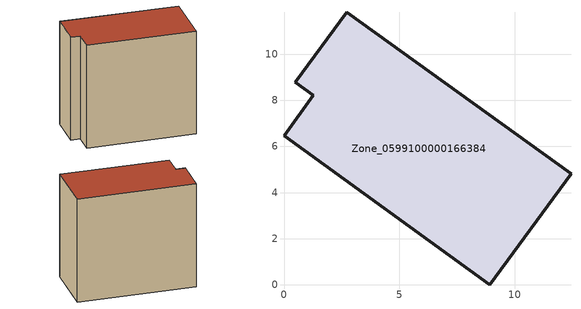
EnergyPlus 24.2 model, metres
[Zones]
Zone_0599100000166384
 floor ground (C_G): 2.72,11.82 12.44,4.82 8.93,0 0,6.47 1.27,8.21 0.49,8.78 z0
 wall outside (C_F): 8.93,0 12.44,4.82 2.72,11.82 0.49,8.78 1.27,8.21 0,6.47 8.93,0 z0:10.92
 roof outside (C_R): 12.44,4.82 2.72,11.82 0.49,8.78 1.27,8.21 0,6.47 8.93,0 z10.92
[BUILDING]
Pand.0599100000166384: North Axis=0; Terrain=City; Loads Convergence Tolerance Value=0.04; Temperature Convergence Tolerance Value=0.4; Solar Distribution=FullExterior; Maximum Number of Warmup Days=25; Minimum Number of Warmup Days=1
[Site:Location]
Rotterdam.The.Hague.AP_ZH_NLD Design_Conditions: Latitude=51.96; Longitude=4.45; Time Zone=1; Elevation=-4.5
[SITE:GROUNDTEMPERATURE:BUILDINGSURFACE]
18, 18, 18, 18, 18, 18, 18, 18, 18, 18, 18, 18
[MATERIAL] Thermal Absorptance=0.9; Solar Absorptance=0.7; Visible Absorptance=0.7
Name | Roughness | Thickness | Conductivity | Density | Specific Heat
G.TI.1946 | MediumSmooth | 0.15 | 1 | 540 | 1210
F.TI.1946 | Rough | 0.3 | 0.857143 | 1920 | 840
R.TI.1946 | MediumRough | 0.2 | 0.1 | 1500 | 1000
[CONSTRUCTION]
C_G: G.TI.1946
C_F: F.TI.1946
C_R: R.TI.1946
[ZONE]
Zone_0599100000166384: Type=1; Multiplier=1; Ceiling Height=Autocalculate; Volume=Autocalculate; Floor Area=autocalculate; Part of Total Floor Area=Yes
[ZONEINFILTRATION:DESIGNFLOWRATE]
Infil_Zone_0599100000166384: Zone or ZoneList or Space or SpaceList=Zone_0599100000166384; Schedule=AlwaysOn; Design Flow Rate Calculation Method=Flow/Area; Flow Rate per Floor Area=0.003; Constant Term Coefficient=1; Temperature Term Coefficient=0; Velocity Term Coefficient=0; Velocity Squared Term Coefficient=0
[HVACTEMPLATE:ZONE:IDEALLOADSAIRSYSTEM]
Zone_0599100000166384: Maximum Heating Supply Air Temperature=50; Minimum Cooling Supply Air Temperature=13; Maximum Heating Supply Air Humidity Ratio=0.0156; Minimum Cooling Supply Air Humidity Ratio=0.0077; Heating Limit=NoLimit; Cooling Limit=NoLimit; Dehumidification Control Type=ConstantSensibleHeatRatio; Cooling Sensible Heat Ratio=0.7; Dehumidification Setpoint=60; Humidification Control Type=None; Humidification Setpoint=30; Outdoor Air Method=None; Outdoor Air Flow Rate per Person=0.00944; Outdoor Air Flow Rate per Zone Floor Area=0; Outdoor Air Flow Rate per Zone=0; Demand Controlled Ventilation Type=None; Outdoor Air Economizer Type=NoEconomizer; Heat Recovery Type=None; Sensible Heat Recovery Effectiveness=0.7; Latent Heat Recovery Effectiveness=0.65
[ZONECONTROL:THERMOSTAT]
ThermostatControl_Zone_0599100000166384: Zone or ZoneList=Zone_0599100000166384; Control Type Schedule=DualSetpointControlType; Control 1=Thermostat_Zone_0599100000166384; Temperature Difference Between Cutout And Setpoint=0
[THERMOSTATSETPOINT:DUALSETPOINT]
Thermostat_Zone_0599100000166384: Heating Setpoint Temperature Schedule=HeatingSetpoint_Zone_0599100000166384; Cooling Setpoint Temperature Schedule=CoolingSetpoint_Zone_0599100000166384
[SCHEDULE:COMPACT]
HeatingSetpoint_Zone_0599100000166384: Through: 12/31, For: AllDays, Until: 24:00, 21
CoolingSetpoint_Zone_0599100000166384: Through: 12/31, For: AllDays, Until: 24:00, 24
DualSetpointControlType: Through: 12/31, For: AllDays, Until: 24:00, 4
AlwaysOn: Through: 12/31, For: AllDays, Until: 24:00, 1
